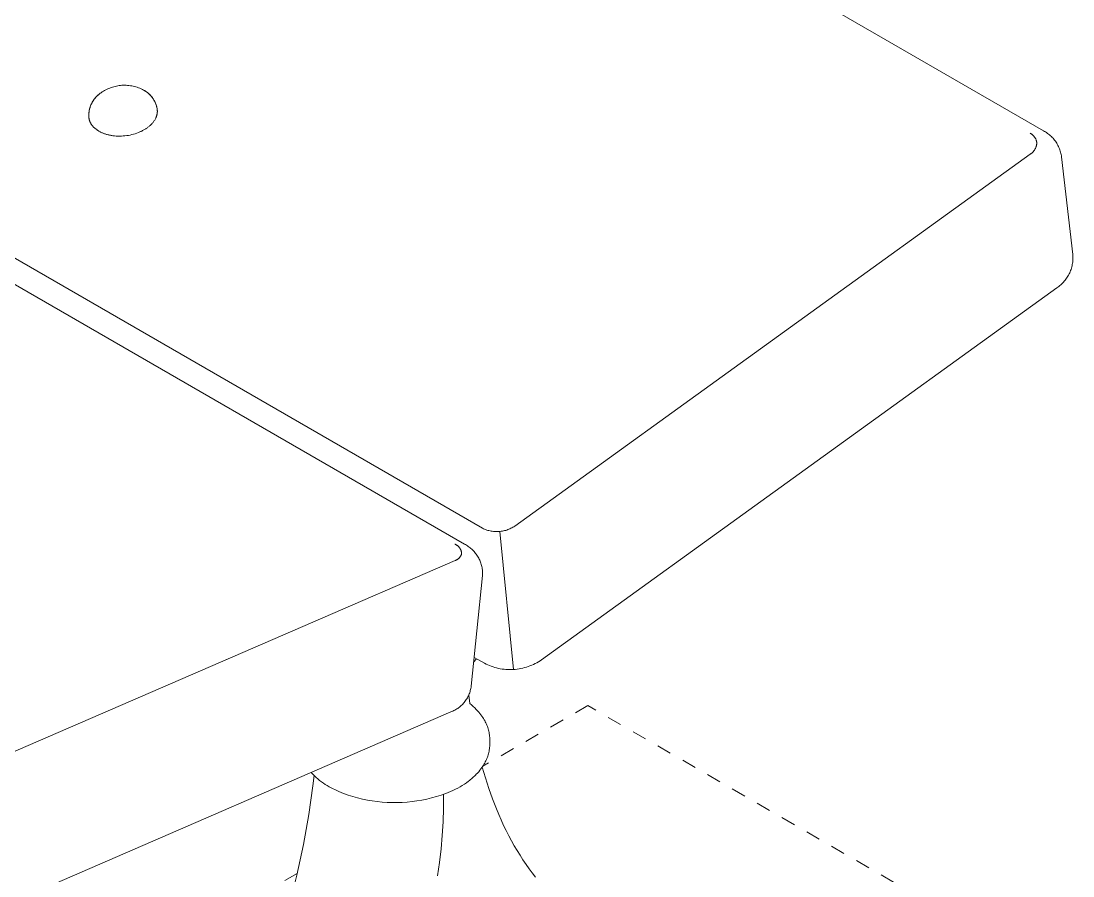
# Model space of a CAD drawing. Header units: inches. Extents: x -9 to 187, y -3 to 135.
# Drawn here: x 176.19 to 183.54, y 42.82 to 48.79 of the extents above; entities that cross this region are included whole.
import ezdxf

# ---------------------------------------------------------------- set-up
doc = ezdxf.new("R2010")
doc.units = ezdxf.units.IN
doc.linetypes.add('HIDDEN', pattern=[1.905, 1.27, -0.635])
doc.layers.add('ZANO_R', color=7, linetype='Continuous', lineweight=0)
doc.layers.add('ZANO_R_przerywana', color=250, linetype='HIDDEN', lineweight=0)

msp = doc.modelspace()

# ---------------------------------------------------------------- linework, layer by layer
at = {"layer": 'ZANO_R'}
for p, q in [((183.33136, 48.02287), (156.32257, 63.6164)), ((152.40621, 60.84104), (179.415, 45.24751)), ((179.2883, 45.13753), (152.27951, 60.73106)), ((176.80311, 48.31733), (176.81216, 48.32106)), ((176.80311, 48.31733), (176.81216, 48.32106)), ((176.81216, 48.32106), (176.82133, 48.32448)), ((176.81216, 48.32106), (176.82133, 48.32448)), ((176.82133, 48.32448), (176.83062, 48.32758)), ((176.82133, 48.32448), (176.83062, 48.32758)), ((176.83062, 48.32758), (176.84001, 48.33035)), ((176.83062, 48.32758), (176.84001, 48.33035)), ((176.84001, 48.33035), (176.84948, 48.33279)), ((176.84001, 48.33035), (176.84948, 48.33279)), ((176.84948, 48.33279), (176.85904, 48.3349)), ((176.84948, 48.33279), (176.85904, 48.3349)), ((176.85904, 48.3349), (176.86867, 48.33668)), ((176.85904, 48.3349), (176.86867, 48.33668)), ((176.86867, 48.33668), (176.87835, 48.33813)), ((176.86867, 48.33668), (176.87835, 48.33813)), ((176.87835, 48.33813), (176.88807, 48.33923)), ((176.87835, 48.33813), (176.88807, 48.33923)), ((176.88807, 48.33923), (176.89783, 48.34)), ((176.88807, 48.33923), (176.89783, 48.34)), ((176.89783, 48.34), (176.90761, 48.34042)), ((176.89783, 48.34), (176.90761, 48.34042)), ((176.90761, 48.34042), (176.9174, 48.34051)), ((176.90761, 48.34042), (176.9174, 48.34051)), ((176.9174, 48.34051), (176.92718, 48.34025)), ((176.9174, 48.34051), (176.92718, 48.34025)), ((176.92718, 48.34025), (176.93695, 48.33966)), ((176.92718, 48.34025), (176.93695, 48.33966)), ((176.93695, 48.33966), (176.9467, 48.33872)), ((176.93695, 48.33966), (176.9467, 48.33872)), ((176.9467, 48.33872), (176.9564, 48.33745)), ((176.9467, 48.33872), (176.9564, 48.33745)), ((176.9564, 48.33745), (176.96606, 48.33584)), ((176.9564, 48.33745), (176.96606, 48.33584)), ((176.96606, 48.33584), (176.97565, 48.33389)), ((176.96606, 48.33584), (176.97565, 48.33389)), ((176.97565, 48.33389), (176.98517, 48.33162)), ((176.97565, 48.33389), (176.98517, 48.33162)), ((176.98517, 48.33162), (176.9946, 48.32901)), ((176.98517, 48.33162), (176.9946, 48.32901)), ((176.9946, 48.32901), (177.00394, 48.32607)), ((176.9946, 48.32901), (177.00394, 48.32607)), ((177.00394, 48.32607), (177.01317, 48.32282)), ((177.00394, 48.32607), (177.01317, 48.32282)), ((177.01317, 48.32282), (177.02229, 48.31924)), ((177.01317, 48.32282), (177.02229, 48.31924)), ((176.70377, 48.24266), (176.70784, 48.24797)), ((176.70438, 48.24355), (176.70841, 48.24876)), ((176.70784, 48.24797), (176.7121, 48.25314)), ((176.70841, 48.24876), (176.71262, 48.25382)), ((176.7121, 48.25314), (176.71653, 48.25815)), ((176.71262, 48.25382), (176.71701, 48.25874)), ((176.71653, 48.25815), (176.72113, 48.26301)), ((176.71701, 48.25874), (176.72156, 48.2635)), ((176.72113, 48.26301), (176.7259, 48.26771)), ((176.72156, 48.2635), (176.72627, 48.26811)), ((176.7259, 48.26771), (176.73083, 48.27224)), ((176.72627, 48.26811), (176.73113, 48.27254)), ((176.73083, 48.27224), (176.73592, 48.27659)), ((176.73113, 48.27254), (176.73615, 48.27681)), ((176.73592, 48.27659), (176.74115, 48.28076)), ((176.73615, 48.27681), (176.74131, 48.28091)), ((176.74115, 48.28076), (176.74653, 48.28475)), ((176.74131, 48.28091), (176.74661, 48.28482)), ((176.74653, 48.28475), (176.75204, 48.28855)), ((176.74661, 48.28482), (176.75204, 48.28855)), ((176.75204, 48.28855), (176.76012, 48.29407)), ((176.75204, 48.28855), (176.76012, 48.29407)), ((176.76012, 48.29407), (176.76838, 48.29932)), ((176.76012, 48.29407), (176.76838, 48.29932)), ((176.76838, 48.29932), (176.77682, 48.30427)), ((176.76838, 48.29932), (176.77682, 48.30427)), ((176.77682, 48.30427), (176.78543, 48.30893)), ((176.77682, 48.30427), (176.78543, 48.30893)), ((176.78543, 48.30893), (176.7942, 48.31328)), ((176.78543, 48.30893), (176.7942, 48.31328)), ((176.7942, 48.31328), (176.80311, 48.31733)), ((176.7942, 48.31328), (176.80311, 48.31733)), ((177.02229, 48.31924), (177.03127, 48.31535)), ((177.02229, 48.31924), (177.03127, 48.31535)), ((177.03127, 48.31535), (177.04011, 48.31115)), ((177.03127, 48.31535), (177.04011, 48.31115)), ((177.04011, 48.31115), (177.0488, 48.30664)), ((177.04011, 48.31115), (177.0488, 48.30664)), ((177.0488, 48.30664), (177.05437, 48.30355)), ((177.0488, 48.30664), (177.05428, 48.30359)), ((177.05428, 48.30359), (177.05965, 48.30035)), ((177.05437, 48.30355), (177.05982, 48.30025)), ((177.05965, 48.30035), (177.06491, 48.29693)), ((177.05982, 48.30025), (177.06517, 48.29678)), ((177.06491, 48.29693), (177.07006, 48.29333)), ((177.06517, 48.29678), (177.07038, 48.29312)), ((177.07006, 48.29333), (177.07507, 48.28956)), ((177.07038, 48.29312), (177.07547, 48.28928)), ((177.07507, 48.28956), (177.07996, 48.28562)), ((177.07547, 48.28928), (177.08042, 48.28526)), ((177.07996, 48.28562), (177.0847, 48.28152)), ((177.08042, 48.28526), (177.08523, 48.28108)), ((177.0847, 48.28152), (177.08931, 48.27726)), ((177.08523, 48.28108), (177.08989, 48.27673)), ((177.08931, 48.27726), (177.09377, 48.27284)), ((177.08989, 48.27673), (177.0944, 48.27223)), ((177.09377, 48.27284), (177.09807, 48.26828)), ((177.0944, 48.27223), (177.09875, 48.26757)), ((177.09807, 48.26828), (177.10222, 48.26357)), ((177.09875, 48.26757), (177.10294, 48.26276)), ((177.10222, 48.26357), (177.1062, 48.25872)), ((177.10294, 48.26276), (177.10695, 48.25781)), ((177.1062, 48.25872), (177.11002, 48.25374)), ((177.10695, 48.25781), (177.11079, 48.25273)), ((177.11002, 48.25374), (177.11367, 48.24863)), ((177.11079, 48.25273), (177.11446, 48.24751)), ((177.11367, 48.24863), (177.11714, 48.2434)), ((177.11446, 48.24751), (177.11794, 48.24217)), ((176.67074, 48.17007), (176.6723, 48.17658)), ((176.67128, 48.17239), (176.67289, 48.17878)), ((176.6723, 48.17658), (176.67409, 48.18303)), ((176.67289, 48.17878), (176.67471, 48.18511)), ((176.67409, 48.18303), (176.6761, 48.18942)), ((176.67471, 48.18511), (176.67675, 48.19137)), ((176.6761, 48.18942), (176.67833, 48.19573)), ((176.67675, 48.19137), (176.679, 48.19756)), ((176.67833, 48.19573), (176.68078, 48.20196)), ((176.679, 48.19756), (176.68147, 48.20367)), ((176.68078, 48.20196), (176.68345, 48.2081)), ((176.68147, 48.20367), (176.68414, 48.20969)), ((176.68345, 48.2081), (176.68632, 48.21414)), ((176.68414, 48.20969), (176.68702, 48.21561)), ((176.68632, 48.21414), (176.68941, 48.22008)), ((176.68702, 48.21561), (176.6901, 48.22143)), ((176.68941, 48.22008), (176.6927, 48.22591)), ((176.6901, 48.22143), (176.69338, 48.22714)), ((176.6927, 48.22591), (176.6962, 48.23162)), ((176.69338, 48.22714), (176.69686, 48.23274)), ((176.6962, 48.23162), (176.69989, 48.2372)), ((176.69686, 48.23274), (176.70053, 48.23821)), ((176.69989, 48.2372), (176.70377, 48.24266)), ((176.70053, 48.23821), (176.70438, 48.24355)), ((177.11714, 48.2434), (177.12043, 48.23806)), ((177.11794, 48.24217), (177.12123, 48.23672)), ((177.12043, 48.23806), (177.12353, 48.23261)), ((177.12123, 48.23672), (177.12433, 48.23115)), ((177.12353, 48.23261), (177.12645, 48.22705)), ((177.12433, 48.23115), (177.12724, 48.22548)), ((177.12645, 48.22705), (177.12918, 48.2214)), ((177.12724, 48.22548), (177.12995, 48.21971)), ((177.12918, 48.2214), (177.13172, 48.21566)), ((177.12995, 48.21971), (177.13246, 48.21385)), ((177.13172, 48.21566), (177.13405, 48.20984)), ((177.13246, 48.21385), (177.13476, 48.20791)), ((177.13405, 48.20984), (177.13619, 48.20394)), ((177.13476, 48.20791), (177.13686, 48.20189)), ((177.13619, 48.20394), (177.13813, 48.19797)), ((177.13686, 48.20189), (177.13875, 48.1958)), ((177.13813, 48.19797), (177.13986, 48.19194)), ((177.13875, 48.1958), (177.14042, 48.18965)), ((177.13986, 48.19194), (177.14139, 48.18585)), ((177.14042, 48.18965), (177.14188, 48.18345)), ((177.14139, 48.18585), (177.1427, 48.17971)), ((177.14188, 48.18345), (177.14312, 48.1772)), ((177.1427, 48.17971), (177.14381, 48.17354)), ((177.14312, 48.1772), (177.14415, 48.1709)), ((176.66621, 48.13024), (176.66639, 48.13693)), ((176.66627, 48.12354), (176.66621, 48.13024)), ((176.66657, 48.11686), (176.66627, 48.12354)), ((176.66632, 48.12666), (176.66635, 48.13324)), ((176.66651, 48.12007), (176.66632, 48.12666)), ((176.66635, 48.13324), (176.66661, 48.13983)), ((176.66639, 48.13693), (176.6668, 48.14361)), ((176.66693, 48.1135), (176.66651, 48.12007)), ((176.66661, 48.13983), (176.66709, 48.1464)), ((176.6668, 48.14361), (176.66744, 48.15027)), ((176.66693, 48.1135), (176.66717, 48.11168)), ((176.66709, 48.1464), (176.6678, 48.15294)), ((176.66717, 48.11168), (176.66744, 48.10987)), ((176.66744, 48.15027), (176.66831, 48.15691)), ((176.66744, 48.10987), (176.66774, 48.10807)), ((176.66774, 48.10807), (176.66807, 48.10627)), ((176.6678, 48.15294), (176.66874, 48.15946)), ((176.66807, 48.10627), (176.66844, 48.10448)), ((176.66831, 48.15691), (176.66941, 48.16351)), ((176.66844, 48.10448), (176.66884, 48.10269)), ((176.66874, 48.15946), (176.6699, 48.16595)), ((176.66884, 48.10269), (176.66927, 48.10091)), ((176.66927, 48.10091), (176.66973, 48.09914)), ((176.66941, 48.16351), (176.67074, 48.17007)), ((176.6699, 48.16595), (176.67128, 48.17239)), ((177.12635, 48.09733), (177.12877, 48.10143)), ((177.12877, 48.10143), (177.13104, 48.10558)), ((177.13104, 48.10558), (177.13316, 48.10978)), ((177.13316, 48.10978), (177.13415, 48.1119)), ((177.13415, 48.1119), (177.13511, 48.11402)), ((177.13511, 48.11402), (177.13602, 48.11616)), ((177.13602, 48.11616), (177.13689, 48.1183)), ((177.13689, 48.1183), (177.13772, 48.12046)), ((177.13772, 48.12046), (177.1385, 48.12262)), ((177.1385, 48.12262), (177.13924, 48.12479)), ((177.13924, 48.12479), (177.13994, 48.12696)), ((177.13994, 48.12696), (177.14059, 48.12914)), ((177.14059, 48.12914), (177.1412, 48.13133)), ((177.1412, 48.13133), (177.14176, 48.13352)), ((177.14176, 48.13352), (177.14227, 48.13572)), ((177.14227, 48.13572), (177.14274, 48.13792)), ((177.14274, 48.13792), (177.14317, 48.14012)), ((177.14317, 48.14012), (177.14354, 48.14233)), ((177.14354, 48.14233), (177.14387, 48.14453)), ((177.14387, 48.14453), (177.14416, 48.14674)), ((177.14439, 48.16873), (177.14415, 48.1709)), ((177.14416, 48.14674), (177.14439, 48.14895)), ((177.14458, 48.16655), (177.14439, 48.16873)), ((177.14439, 48.14895), (177.14458, 48.15116)), ((177.14472, 48.16436), (177.14458, 48.16655)), ((177.14458, 48.15116), (177.14473, 48.15336)), ((177.14482, 48.16217), (177.14472, 48.16436)), ((177.14473, 48.15336), (177.14482, 48.15557)), ((177.14487, 48.15997), (177.14482, 48.16217)), ((177.14482, 48.15557), (177.14487, 48.15777)), ((177.14487, 48.15777), (177.14487, 48.15997)), ((176.66973, 48.09914), (176.67023, 48.09737)), ((176.67023, 48.09737), (176.67075, 48.09562)), ((176.67075, 48.09562), (176.67131, 48.09387)), ((176.67131, 48.09387), (176.6719, 48.09213)), ((176.6719, 48.09213), (176.67317, 48.08868)), ((176.67317, 48.08868), (176.67456, 48.08526)), ((176.67456, 48.08526), (176.67608, 48.08189)), ((176.67608, 48.08189), (176.67771, 48.07856)), ((176.67771, 48.07856), (176.67945, 48.07528)), ((176.67945, 48.07528), (176.68131, 48.07204)), ((176.68131, 48.07204), (176.68328, 48.06886)), ((176.68328, 48.06886), (176.68535, 48.06572)), ((176.68535, 48.06572), (176.68753, 48.06264)), ((176.68753, 48.06264), (176.6898, 48.05962)), ((176.6898, 48.05962), (176.69218, 48.05665)), ((176.69218, 48.05665), (176.69465, 48.05374)), ((176.69465, 48.05374), (176.6972, 48.05089)), ((176.6972, 48.05089), (176.69985, 48.04809)), ((176.69985, 48.04809), (176.70257, 48.04537)), ((176.70257, 48.04537), (176.70538, 48.0427)), ((176.70538, 48.0427), (176.70826, 48.0401)), ((176.70826, 48.0401), (176.71122, 48.03756)), ((176.71122, 48.03756), (176.71424, 48.03509)), ((176.71424, 48.03509), (176.71733, 48.03268)), ((176.71733, 48.03268), (176.72048, 48.03034)), ((176.72048, 48.03034), (176.72369, 48.02807)), ((176.72369, 48.02807), (176.72695, 48.02586)), ((177.04657, 48.02587), (177.05104, 48.02836)), ((177.05104, 48.02836), (177.0554, 48.0309)), ((177.0554, 48.0309), (177.05965, 48.03347)), ((177.05965, 48.03347), (177.06378, 48.03608)), ((177.06378, 48.03608), (177.0678, 48.03872)), ((177.0678, 48.03872), (177.0717, 48.04139)), ((177.0717, 48.04139), (177.07548, 48.04409)), ((177.07548, 48.04409), (177.0795, 48.04708)), ((177.0795, 48.04708), (177.08346, 48.05016)), ((177.08346, 48.05016), (177.08736, 48.05332)), ((177.08736, 48.05332), (177.09117, 48.05657)), ((177.09117, 48.05657), (177.0949, 48.0599)), ((177.0949, 48.0599), (177.09855, 48.06331)), ((177.09855, 48.06331), (177.1021, 48.0668)), ((177.1021, 48.0668), (177.10554, 48.07037)), ((177.10554, 48.07037), (177.10889, 48.07401)), ((177.10889, 48.07401), (177.11211, 48.07773)), ((177.11211, 48.07773), (177.11522, 48.08152)), ((177.11522, 48.08152), (177.11821, 48.08538)), ((177.11821, 48.08538), (177.12106, 48.0893)), ((177.12106, 48.0893), (177.12377, 48.09329)), ((177.12377, 48.09329), (177.12635, 48.09733)), ((176.72695, 48.02586), (176.73026, 48.02372)), ((176.73026, 48.02372), (176.73362, 48.02164)), ((176.73362, 48.02164), (176.73702, 48.01963)), ((176.73702, 48.01963), (176.74083, 48.01749)), ((176.74083, 48.01749), (176.74476, 48.01538)), ((176.74476, 48.01538), (176.74881, 48.01332)), ((176.74881, 48.01332), (176.75297, 48.01131)), ((176.75297, 48.01131), (176.75725, 48.00936)), ((176.75725, 48.00936), (176.76164, 48.00745)), ((176.76164, 48.00745), (176.76614, 48.00561)), ((176.76614, 48.00561), (176.77076, 48.00383)), ((176.77076, 48.00383), (176.77548, 48.00211)), ((176.77548, 48.00211), (176.78031, 48.00046)), ((176.78031, 48.00046), (176.78525, 47.99888)), ((176.78525, 47.99888), (176.79029, 47.99737)), ((176.79029, 47.99737), (176.79542, 47.99594)), ((176.79542, 47.99594), (176.80066, 47.99458)), ((176.80066, 47.99458), (176.80599, 47.99331)), ((176.80599, 47.99331), (176.81141, 47.99212)), ((176.81141, 47.99212), (176.81691, 47.99102)), ((176.81691, 47.99102), (176.8225, 47.99001)), ((176.8225, 47.99001), (176.82816, 47.98909)), ((176.82816, 47.98909), (176.8339, 47.98826)), ((176.8339, 47.98826), (176.8397, 47.98753)), ((176.8397, 47.98753), (176.84557, 47.9869)), ((176.84557, 47.9869), (176.85748, 47.98592)), ((176.85748, 47.98592), (176.86958, 47.98536)), ((176.86958, 47.98536), (176.88182, 47.9852)), ((176.88182, 47.9852), (176.89416, 47.98547)), ((176.89416, 47.98547), (176.90654, 47.98616)), ((176.90654, 47.98616), (176.91893, 47.98726)), ((176.91893, 47.98726), (176.93125, 47.98878)), ((176.93125, 47.98878), (176.94348, 47.9907)), ((176.94348, 47.9907), (176.95556, 47.99301)), ((176.95556, 47.99301), (176.96745, 47.9957)), ((176.96745, 47.9957), (176.97909, 47.99875)), ((176.97909, 47.99875), (176.99046, 48.00215)), ((176.99046, 48.00215), (177.00152, 48.00586)), ((177.00152, 48.00586), (177.01222, 48.00987)), ((177.01222, 48.00987), (177.02255, 48.01415)), ((177.02255, 48.01415), (177.02756, 48.01639)), ((177.02756, 48.01639), (177.03248, 48.01868)), ((177.03248, 48.01868), (177.03728, 48.02103)), ((177.03728, 48.02103), (177.04198, 48.02342)), ((177.04198, 48.02342), (177.04657, 48.02587)), ((183.2372, 48.00581), (183.23986, 48.00443)), ((183.23986, 48.00443), (183.24248, 48.00295)), ((183.24248, 48.00295), (183.24504, 48.00139)), ((183.24504, 48.00139), (183.24755, 47.99973)), ((183.24755, 47.99973), (183.25, 47.99799)), ((183.25, 47.99799), (183.25239, 47.99617)), ((183.25239, 47.99617), (183.25471, 47.99426)), ((183.25471, 47.99426), (183.25697, 47.99228)), ((183.25697, 47.99228), (183.25915, 47.99022)), ((183.25915, 47.99022), (183.26126, 47.98808)), ((183.26126, 47.98808), (183.2633, 47.98587)), ((183.2633, 47.98587), (183.26526, 47.98359)), ((183.26526, 47.98359), (183.26713, 47.98125)), ((183.26713, 47.98125), (183.26893, 47.97884)), ((183.26893, 47.97884), (183.27064, 47.97637)), ((183.27064, 47.97637), (183.27227, 47.97384)), ((183.27227, 47.97384), (183.2738, 47.97126)), ((183.2738, 47.97126), (183.27525, 47.96863)), ((183.27525, 47.96863), (183.2766, 47.96595)), ((183.2766, 47.96595), (183.27786, 47.96322)), ((183.27786, 47.96322), (183.27902, 47.96045)), ((183.27902, 47.96045), (183.28009, 47.95764)), ((183.28009, 47.95764), (183.28106, 47.9548)), ((183.28106, 47.9548), (183.28193, 47.95192)), ((183.33136, 48.02287), (183.33879, 48.01866)), ((183.33879, 48.01866), (183.34606, 48.01419)), ((183.34606, 48.01419), (183.35318, 48.00947)), ((183.35318, 48.00947), (183.36013, 48.00451)), ((183.36013, 48.00451), (183.3669, 47.9993)), ((183.3669, 47.9993), (183.37349, 47.99387)), ((183.37349, 47.99387), (183.37988, 47.9882)), ((183.37988, 47.9882), (183.38607, 47.98232)), ((183.38607, 47.98232), (183.39206, 47.97623)), ((183.39206, 47.97623), (183.39782, 47.96993)), ((183.39782, 47.96993), (183.40337, 47.96343)), ((183.40337, 47.96343), (183.40868, 47.95675)), ((183.40868, 47.95675), (183.41376, 47.94988)), ((183.26037, 47.8778), (183.26247, 47.88026)), ((183.26247, 47.88026), (183.26448, 47.88279)), ((183.26448, 47.88279), (183.26641, 47.88539)), ((183.26641, 47.88539), (183.26824, 47.88805)), ((183.26824, 47.88805), (183.26998, 47.89078)), ((183.26998, 47.89078), (183.27163, 47.89356)), ((183.27163, 47.89356), (183.27318, 47.8964)), ((183.27318, 47.8964), (183.27463, 47.89928)), ((183.27463, 47.89928), (183.27599, 47.90222)), ((183.27599, 47.90222), (183.27724, 47.9052)), ((183.27724, 47.9052), (183.27839, 47.90822)), ((183.27839, 47.90822), (183.27943, 47.91128)), ((183.27943, 47.91128), (183.28037, 47.91438)), ((183.28037, 47.91438), (183.28121, 47.9175)), ((183.28121, 47.9175), (183.28193, 47.92065)), ((183.28193, 47.95192), (183.2827, 47.94902)), ((183.28193, 47.92065), (183.28255, 47.92383)), ((183.28255, 47.92383), (183.28306, 47.92702)), ((183.2827, 47.94902), (183.28337, 47.94609)), ((183.28306, 47.92702), (183.28346, 47.93023)), ((183.28337, 47.94609), (183.28393, 47.94314)), ((183.28346, 47.93023), (183.28375, 47.93345)), ((183.28375, 47.93345), (183.28392, 47.93668)), ((183.28392, 47.93668), (183.28399, 47.93991)), ((183.28399, 47.93991), (183.28395, 47.94314)), ((183.41376, 47.94988), (183.4186, 47.94284)), ((183.4186, 47.94284), (183.42318, 47.93564)), ((183.42318, 47.93564), (183.42752, 47.92828)), ((183.42752, 47.92828), (183.43159, 47.92077)), ((183.43159, 47.92077), (183.4354, 47.91313)), ((183.4354, 47.91313), (183.43894, 47.90536)), ((183.43894, 47.90536), (183.44221, 47.89747)), ((183.44221, 47.89747), (183.4452, 47.88947)), ((183.4452, 47.88947), (183.44791, 47.88137)), ((183.44791, 47.88137), (183.45034, 47.87318)), ((179.64072, 45.26322), (183.23808, 47.85927)), ((183.23808, 47.85927), (183.24083, 47.86098)), ((183.24083, 47.86098), (183.24351, 47.86278)), ((183.24351, 47.86278), (183.24613, 47.86467)), ((183.24613, 47.86467), (183.24869, 47.86665)), ((183.24869, 47.86665), (183.25118, 47.86872)), ((183.25118, 47.86872), (183.25359, 47.87087)), ((183.25359, 47.87087), (183.25593, 47.8731)), ((183.25593, 47.8731), (183.25819, 47.87541)), ((183.25819, 47.87541), (183.26037, 47.8778)), ((183.45034, 47.87318), (183.45248, 47.86492)), ((183.45248, 47.86492), (183.45433, 47.85658)), ((183.45433, 47.85658), (183.45589, 47.84818)), ((183.45589, 47.84818), (183.45715, 47.83974)), ((183.45715, 47.83974), (183.53583, 47.15823)), ((183.53583, 47.15823), (183.53645, 47.14954)), ((183.53645, 47.14954), (183.53678, 47.14083)), ((183.53063, 47.08029), (183.52856, 47.07183)), ((183.5324, 47.08883), (183.53063, 47.08029)), ((183.53388, 47.09741), (183.5324, 47.08883)), ((183.53506, 47.10605), (183.53388, 47.09741)), ((183.53594, 47.11472), (183.53506, 47.10605)), ((183.53652, 47.12341), (183.53594, 47.11472)), ((183.5368, 47.13212), (183.53652, 47.12341)), ((183.53678, 47.14083), (183.5368, 47.13212)), ((183.49725, 47.00027), (183.49243, 46.99301)), ((183.50181, 47.0077), (183.49725, 47.00027)), ((183.50611, 47.01527), (183.50181, 47.0077)), ((183.51015, 47.023), (183.50611, 47.01527)), ((183.51392, 47.03085), (183.51015, 47.023)), ((183.51741, 47.03884), (183.51392, 47.03085)), ((183.52062, 47.04693), (183.51741, 47.03884)), ((183.52356, 47.05514), (183.52062, 47.04693)), ((183.5262, 47.06344), (183.52356, 47.05514)), ((183.52856, 47.07183), (183.5262, 47.06344)), ((183.42455, 46.92615), (179.82719, 44.33011)), ((183.43172, 46.93111), (183.42455, 46.92615)), ((183.43871, 46.93631), (183.43172, 46.93111)), ((183.44552, 46.94175), (183.43871, 46.93631)), ((183.45214, 46.94742), (183.44552, 46.94175)), ((183.45855, 46.95331), (183.45214, 46.94742)), ((183.46476, 46.95943), (183.45855, 46.95331)), ((183.47075, 46.96575), (183.46476, 46.95943)), ((183.47652, 46.97228), (183.47075, 46.96575)), ((183.48207, 46.97901), (183.47652, 46.97228)), ((183.48737, 46.98592), (183.48207, 46.97901)), ((183.49243, 46.99301), (183.48737, 46.98592)), ((179.415, 45.24751), (179.42216, 45.24417)), ((179.42216, 45.24417), (179.42943, 45.24108)), ((179.42943, 45.24108), (179.4368, 45.23825)), ((179.4368, 45.23825), (179.44427, 45.23568)), ((179.5841, 45.23565), (179.59157, 45.23821)), ((179.59157, 45.23821), (179.59894, 45.24104)), ((179.59894, 45.24104), (179.60622, 45.24412)), ((179.60622, 45.24412), (179.61337, 45.24746)), ((179.61337, 45.24746), (179.62041, 45.25104)), ((179.62041, 45.25104), (179.62732, 45.25486)), ((179.62732, 45.25486), (179.63409, 45.25893)), ((179.63409, 45.25893), (179.64072, 45.26322)), ((179.44427, 45.23568), (179.45182, 45.23337)), ((179.45182, 45.23337), (179.45945, 45.23133)), ((179.45945, 45.23133), (179.46714, 45.22955)), ((179.46714, 45.22955), (179.47489, 45.22804)), ((179.47489, 45.22804), (179.48269, 45.2268)), ((179.48269, 45.2268), (179.49053, 45.22584)), ((179.49053, 45.22584), (179.4984, 45.22515)), ((179.4984, 45.22515), (179.50628, 45.22474)), ((179.50628, 45.22474), (179.51418, 45.2246)), ((179.51418, 45.2246), (179.52208, 45.22473)), ((179.52208, 45.22473), (179.52996, 45.22514)), ((179.52996, 45.22514), (179.53783, 45.22583)), ((179.63067, 44.26191), (179.53525, 45.22562)), ((179.53783, 45.22583), (179.54567, 45.22679)), ((179.54567, 45.22679), (179.55347, 45.22802)), ((179.55347, 45.22802), (179.56122, 45.22953)), ((179.56122, 45.22953), (179.56892, 45.2313)), ((179.56892, 45.2313), (179.57655, 45.23334)), ((179.57655, 45.23334), (179.5841, 45.23565)), ((179.22224, 45.1367), (179.2246, 45.1357)), ((179.2246, 45.1357), (179.22693, 45.13462)), ((179.22693, 45.13462), (179.22922, 45.13346)), ((179.22922, 45.13346), (179.23148, 45.13222)), ((179.23148, 45.13222), (179.23368, 45.13091)), ((179.23368, 45.13091), (179.23584, 45.12952)), ((179.23584, 45.12952), (179.23795, 45.12806)), ((179.23795, 45.12806), (179.24002, 45.12653)), ((179.24002, 45.12653), (179.24202, 45.12492)), ((179.24202, 45.12492), (179.24397, 45.12326)), ((179.24397, 45.12326), (179.24587, 45.12152)), ((179.24587, 45.12152), (179.2477, 45.11972)), ((179.2477, 45.11972), (179.24947, 45.11786)), ((179.24947, 45.11786), (179.25118, 45.11594)), ((179.25118, 45.11594), (179.25282, 45.11397)), ((179.25282, 45.11397), (179.25439, 45.11193)), ((179.25439, 45.11193), (179.25589, 45.10985)), ((179.25589, 45.10985), (179.25732, 45.10772)), ((179.25732, 45.10772), (179.25867, 45.10554)), ((179.25867, 45.10554), (179.25995, 45.10331)), ((179.25995, 45.10331), (179.26116, 45.10104)), ((179.26116, 45.10104), (179.26228, 45.09873)), ((179.26228, 45.09873), (179.26333, 45.09639)), ((179.26333, 45.09639), (179.26429, 45.09401)), ((179.26429, 45.09401), (179.26517, 45.0916)), ((179.26517, 45.0916), (179.26597, 45.08916)), ((179.2883, 45.13753), (179.2953, 45.13387)), ((179.2953, 45.13387), (179.30217, 45.12996)), ((179.30217, 45.12996), (179.3089, 45.12583)), ((179.3089, 45.12583), (179.31548, 45.12146)), ((179.31548, 45.12146), (179.32191, 45.11687)), ((179.32191, 45.11687), (179.32818, 45.11207)), ((179.32818, 45.11207), (179.33428, 45.10705)), ((179.33428, 45.10705), (179.3402, 45.10182)), ((179.3402, 45.10182), (179.34594, 45.09639)), ((179.34594, 45.09639), (179.3515, 45.09077)), ((179.3515, 45.09077), (179.35685, 45.08496)), ((175.62576, 43.46477), (179.22312, 45.0226)), ((179.22312, 45.0226), (179.22536, 45.02332)), ((179.22536, 45.02332), (179.22756, 45.02411)), ((179.22756, 45.02411), (179.22974, 45.02498)), ((179.22974, 45.02498), (179.23188, 45.02593)), ((179.23188, 45.02593), (179.23399, 45.02695)), ((179.23399, 45.02695), (179.23607, 45.02804)), ((179.23607, 45.02804), (179.2381, 45.02921)), ((179.2381, 45.02921), (179.2401, 45.03044)), ((179.2401, 45.03044), (179.24204, 45.03175)), ((179.24204, 45.03175), (179.24395, 45.03312)), ((179.24395, 45.03312), (179.2458, 45.03455)), ((179.2458, 45.03455), (179.2476, 45.03605)), ((179.2476, 45.03605), (179.24935, 45.03761)), ((179.24935, 45.03761), (179.25105, 45.03923)), ((179.25105, 45.03923), (179.25269, 45.04091)), ((179.25269, 45.04091), (179.25426, 45.04264)), ((179.25426, 45.04264), (179.25578, 45.04443)), ((179.25578, 45.04443), (179.25723, 45.04627)), ((179.25723, 45.04627), (179.25862, 45.04816)), ((179.25862, 45.04816), (179.25994, 45.0501)), ((179.25994, 45.0501), (179.2612, 45.05208)), ((179.2612, 45.05208), (179.26238, 45.0541)), ((179.26238, 45.0541), (179.2635, 45.05616)), ((179.2635, 45.05616), (179.26454, 45.05827)), ((179.26454, 45.05827), (179.26551, 45.0604)), ((179.26551, 45.0604), (179.2664, 45.06257)), ((179.26597, 45.08916), (179.26669, 45.08669)), ((179.2664, 45.06257), (179.26722, 45.06477)), ((179.26669, 45.08669), (179.26732, 45.0842)), ((179.26722, 45.06477), (179.26796, 45.06699)), ((179.26732, 45.0842), (179.26787, 45.08169)), ((179.26787, 45.08169), (179.26833, 45.07916)), ((179.26796, 45.06699), (179.26862, 45.06924)), ((179.26833, 45.07916), (179.2687, 45.07662)), ((179.26862, 45.06924), (179.2692, 45.07151)), ((179.2687, 45.07662), (179.26899, 45.07407)), ((179.26899, 45.07407), (179.26919, 45.07151)), ((179.35685, 45.08496), (179.362, 45.07897)), ((179.362, 45.07897), (179.36694, 45.07281)), ((179.36694, 45.07281), (179.37167, 45.06648)), ((179.37167, 45.06648), (179.37618, 45.05999)), ((179.37618, 45.05999), (179.38046, 45.05335)), ((179.38046, 45.05335), (179.38451, 45.04657)), ((179.38451, 45.04657), (179.38832, 45.03965)), ((179.38832, 45.03965), (179.3919, 45.03261)), ((179.3919, 45.03261), (179.39523, 45.02544)), ((179.39523, 45.02544), (179.39831, 45.01817)), ((179.39831, 45.01817), (179.40114, 45.01079)), ((179.40114, 45.01079), (179.40372, 45.00333)), ((179.40372, 45.00333), (179.40604, 44.99577)), ((179.40604, 44.99577), (179.40809, 44.98815)), ((179.40809, 44.98815), (179.40989, 44.98045)), ((179.40989, 44.98045), (179.41141, 44.9727)), ((179.41141, 44.9727), (179.41267, 44.9649)), ((179.41267, 44.9649), (179.41367, 44.95707)), ((179.41367, 44.95707), (179.41439, 44.9492)), ((179.41439, 44.9492), (179.41484, 44.94131)), ((179.41456, 44.91762), (179.33589, 44.14527)), ((179.41492, 44.92551), (179.41456, 44.91762)), ((179.41484, 44.94131), (179.41502, 44.93341)), ((179.41502, 44.93341), (179.41492, 44.92551)), ((179.35977, 44.32028), (179.35288, 44.31211)), ((179.42762, 44.30556), (179.3564, 44.34667)), ((179.36642, 44.32864), (179.35977, 44.32028)), ((179.37283, 44.33719), (179.36642, 44.32864)), ((179.43936, 44.29963), (179.42762, 44.30556)), ((179.4513, 44.29411), (179.43936, 44.29963)), ((179.46342, 44.289), (179.4513, 44.29411)), ((179.4757, 44.2843), (179.46342, 44.289)), ((179.48814, 44.28003), (179.4757, 44.2843)), ((179.7337, 44.28253), (179.7212, 44.27842)), ((179.74605, 44.28705), (179.7337, 44.28253)), ((179.75824, 44.292), (179.74605, 44.28705)), ((179.77025, 44.29736), (179.75824, 44.292)), ((179.78207, 44.30312), (179.77025, 44.29736)), ((179.79369, 44.30929), (179.78207, 44.30312)), ((179.80509, 44.31585), (179.79369, 44.30929)), ((179.81627, 44.32279), (179.80509, 44.31585)), ((179.82719, 44.33011), (179.81627, 44.32279)), ((179.50072, 44.27618), (179.48814, 44.28003)), ((179.51342, 44.27276), (179.50072, 44.27618)), ((179.52623, 44.26978), (179.51342, 44.27276)), ((179.53914, 44.26724), (179.52623, 44.26978)), ((179.55212, 44.26514), (179.53914, 44.26724)), ((179.56517, 44.26348), (179.55212, 44.26514)), ((179.57827, 44.26227), (179.56517, 44.26348)), ((179.5914, 44.26151), (179.57827, 44.26227)), ((179.60455, 44.26119), (179.5914, 44.26151)), ((179.6177, 44.26133), (179.60455, 44.26119)), ((179.63084, 44.26191), (179.6177, 44.26133)), ((179.64395, 44.26294), (179.63084, 44.26191)), ((179.65702, 44.26442), (179.64395, 44.26294)), ((179.67004, 44.26634), (179.65702, 44.26442)), ((179.68298, 44.2687), (179.67004, 44.26634)), ((179.69583, 44.27151), (179.68298, 44.2687)), ((179.70857, 44.27475), (179.69583, 44.27151)), ((179.7212, 44.27842), (179.70857, 44.27475)), ((179.33476, 44.13759), (179.33336, 44.12996)), ((179.33589, 44.14527), (179.33476, 44.13759)), ((179.30921, 44.06472), (179.3053, 44.05801)), ((179.31289, 44.07155), (179.30921, 44.06472)), ((179.31633, 44.07851), (179.31289, 44.07155)), ((179.31952, 44.08558), (179.31633, 44.07851)), ((179.32247, 44.09276), (179.31952, 44.08558)), ((179.31957, 44.08391), (179.32665, 44.0243)), ((179.32516, 44.10004), (179.32247, 44.09276)), ((179.3276, 44.10741), (179.32516, 44.10004)), ((179.32978, 44.11486), (179.3276, 44.10741)), ((179.3317, 44.12238), (179.32978, 44.11486)), ((179.33336, 44.12996), (179.3317, 44.12238)), ((179.24198, 43.99063), (179.23553, 43.98631)), ((179.24827, 43.99518), (179.24198, 43.99063)), ((179.2544, 43.99993), (179.24827, 43.99518)), ((179.26036, 44.0049), (179.2544, 43.99993)), ((179.26615, 44.01008), (179.26036, 44.0049)), ((179.27175, 44.01545), (179.26615, 44.01008)), ((179.27717, 44.02101), (179.27175, 44.01545)), ((179.28238, 44.02676), (179.27717, 44.02101)), ((179.28739, 44.03268), (179.28238, 44.02676)), ((179.2922, 44.03878), (179.28739, 44.03268)), ((179.29679, 44.04504), (179.2922, 44.03878)), ((179.30116, 44.05145), (179.29679, 44.04504)), ((179.3053, 44.05801), (179.30116, 44.05145)), ((179.32665, 44.0243), (179.33837, 44.01473)), ((179.33837, 44.01473), (179.34978, 44.00477)), ((179.34978, 44.00477), (179.36086, 43.99444)), ((179.36086, 43.99444), (179.37159, 43.98376)), ((179.19406, 43.96531), (175.5967, 42.40748)), ((179.20126, 43.9682), (179.19406, 43.96531)), ((179.20836, 43.97134), (179.20126, 43.9682)), ((179.21534, 43.97473), (179.20836, 43.97134)), ((179.22221, 43.97836), (179.21534, 43.97473)), ((179.22894, 43.98222), (179.22221, 43.97836)), ((179.23553, 43.98631), (179.22894, 43.98222)), ((179.37159, 43.98376), (179.38022, 43.97456)), ((179.38022, 43.97456), (179.38849, 43.96519)), ((179.38849, 43.96519), (179.39639, 43.95565)), ((179.39639, 43.95565), (179.40392, 43.94593)), ((179.40392, 43.94593), (179.41105, 43.93606)), ((179.41105, 43.93606), (179.41779, 43.92602)), ((179.41779, 43.92602), (179.42101, 43.92094)), ((179.42101, 43.92094), (179.42413, 43.91583)), ((179.42413, 43.91583), (179.42714, 43.91068)), ((179.42714, 43.91068), (179.43005, 43.90549)), ((179.43005, 43.90549), (179.43428, 43.89751)), ((179.43428, 43.89751), (179.43826, 43.88944)), ((179.43826, 43.88944), (179.44199, 43.88131)), ((179.44199, 43.88131), (179.44546, 43.87309)), ((179.44546, 43.87309), (179.44867, 43.86481)), ((179.44867, 43.86481), (179.45162, 43.85647)), ((179.45162, 43.85647), (179.4543, 43.84806)), ((179.4543, 43.84806), (179.45671, 43.83959)), ((179.45671, 43.83959), (179.45886, 43.83108)), ((179.45886, 43.83108), (179.46072, 43.82248)), ((179.46072, 43.82248), (179.46231, 43.81382)), ((179.46231, 43.81382), (179.46361, 43.80511)), ((179.46361, 43.80511), (179.46463, 43.79636)), ((179.46463, 43.79636), (179.46536, 43.78759)), ((179.46536, 43.78759), (179.4658, 43.77881)), ((179.4658, 43.77881), (179.46595, 43.77003)), ((179.46595, 43.74387), (179.46595, 43.77003)), ((179.46231, 43.70008), (179.46072, 43.69142)), ((179.46361, 43.70879), (179.46231, 43.70008)), ((179.46463, 43.71754), (179.46361, 43.70879)), ((179.46536, 43.72631), (179.46463, 43.71754)), ((179.4658, 43.73509), (179.46536, 43.72631)), ((179.46595, 43.74387), (179.4658, 43.73509)), ((179.43826, 43.62446), (179.43428, 43.61639)), ((179.44199, 43.6326), (179.43826, 43.62446)), ((179.44546, 43.64081), (179.44199, 43.6326)), ((179.44867, 43.64909), (179.44546, 43.64081)), ((179.45162, 43.65743), (179.44867, 43.64909)), ((179.4543, 43.66584), (179.45162, 43.65743)), ((179.45671, 43.67431), (179.4543, 43.66584)), ((179.45886, 43.68283), (179.45671, 43.67431)), ((179.46072, 43.69142), (179.45886, 43.68283)), ((179.38849, 43.54871), (179.38022, 43.53934)), ((179.39639, 43.55825), (179.38849, 43.54871)), ((179.40392, 43.56797), (179.39639, 43.55825)), ((179.41105, 43.57785), (179.40392, 43.56797)), ((179.41779, 43.58788), (179.41105, 43.57785)), ((179.41337, 43.58121), (179.43536, 43.50485)), ((179.42101, 43.59296), (179.41779, 43.58788)), ((179.42413, 43.59807), (179.42101, 43.59296)), ((179.42714, 43.60322), (179.42413, 43.59807)), ((179.43005, 43.60841), (179.42714, 43.60322)), ((179.43428, 43.61639), (179.43005, 43.60841)), ((178.23017, 43.53138), (178.21913, 43.54312)), ((178.24158, 43.51999), (178.23017, 43.53138)), ((178.23059, 43.45029), (178.23927, 43.52199)), ((178.25334, 43.50898), (178.24158, 43.51999)), ((178.26546, 43.49835), (178.25334, 43.50898)), ((178.27791, 43.48812), (178.26546, 43.49835)), ((178.29068, 43.47829), (178.27791, 43.48812)), ((178.30376, 43.46888), (178.29068, 43.47829)), ((179.31726, 43.48233), (179.30292, 43.47187)), ((179.32461, 43.48799), (179.31726, 43.48233)), ((179.33181, 43.49375), (179.32461, 43.48799)), ((179.33885, 43.49959), (179.33181, 43.49375)), ((179.34572, 43.50552), (179.33885, 43.49959)), ((179.35244, 43.51155), (179.34572, 43.50552)), ((179.35899, 43.51766), (179.35244, 43.51155)), ((179.36538, 43.52386), (179.35899, 43.51766)), ((179.37159, 43.53015), (179.36538, 43.52386)), ((179.38022, 43.53934), (179.37159, 43.53015)), ((179.43536, 43.50485), (179.45906, 43.43073)), ((178.2015, 43.24904), (178.23059, 43.45029)), ((178.31714, 43.45989), (178.30376, 43.46888)), ((178.3308, 43.45133), (178.31714, 43.45989)), ((178.34472, 43.44322), (178.3308, 43.45133)), ((178.41107, 43.40969), (178.34472, 43.44322)), ((178.44351, 43.39708), (178.41107, 43.40969)), ((179.19168, 43.40969), (179.15924, 43.39708)), ((179.2086, 43.4174), (179.19168, 43.40969)), ((179.22531, 43.42556), (179.2086, 43.4174)), ((179.24178, 43.43417), (179.22531, 43.42556)), ((179.25803, 43.44322), (179.24178, 43.43417)), ((179.27328, 43.4523), (179.25803, 43.44322)), ((179.28825, 43.46186), (179.27328, 43.4523)), ((179.30292, 43.47187), (179.28825, 43.46186)), ((179.45906, 43.43073), (179.48443, 43.35886)), ((178.47635, 43.38557), (178.44351, 43.39708)), ((178.50957, 43.37518), (178.47635, 43.38557)), ((178.54311, 43.36591), (178.50957, 43.37518)), ((178.57695, 43.35777), (178.54311, 43.36591)), ((178.61104, 43.35078), (178.57695, 43.35777)), ((178.64535, 43.34495), (178.61104, 43.35078)), ((178.67984, 43.34027), (178.64535, 43.34495)), ((178.71447, 43.33675), (178.67984, 43.34027)), ((178.74919, 43.33441), (178.71447, 43.33675)), ((178.78397, 43.33324), (178.74919, 43.33441)), ((178.81878, 43.33324), (178.78397, 43.33324)), ((178.85356, 43.33441), (178.81878, 43.33324)), ((178.88828, 43.33675), (178.85356, 43.33441)), ((178.92291, 43.34027), (178.88828, 43.33675)), ((178.95739, 43.34495), (178.92291, 43.34027)), ((178.9917, 43.35078), (178.95739, 43.34495)), ((179.0258, 43.35777), (178.9917, 43.35078)), ((179.05964, 43.36591), (179.0258, 43.35777)), ((179.09318, 43.37518), (179.05964, 43.36591)), ((179.1264, 43.38557), (179.09318, 43.37518)), ((179.15924, 43.39708), (179.1264, 43.38557)), ((179.14183, 43.38975), (179.14225, 43.29453)), ((179.48443, 43.35886), (179.51143, 43.28928)), ((179.14225, 43.29453), (179.13975, 43.19935)), ((179.51143, 43.28928), (179.52782, 43.24999)), ((178.16437, 43.04105), (178.2015, 43.24904)), ((179.13975, 43.19935), (179.13434, 43.10428)), ((179.52782, 43.24999), (179.54472, 43.2115)), ((179.54472, 43.2115), (179.56213, 43.17382)), ((179.56213, 43.17382), (179.58004, 43.13694)), ((179.58004, 43.13694), (179.59845, 43.10087)), ((178.1189, 42.82684), (178.16437, 43.04105)), ((179.13434, 43.10428), (179.12603, 43.00943)), ((179.59845, 43.10087), (179.61733, 43.0656)), ((179.61733, 43.0656), (179.63669, 43.03114)), ((179.12603, 43.00943), (179.11482, 42.91487)), ((179.63669, 43.03114), (179.65651, 42.99749)), ((179.65651, 42.99749), (179.67672, 42.96476)), ((179.67672, 42.96476), (179.69736, 42.93284)), ((179.11482, 42.91487), (179.10072, 42.8207)), ((179.69736, 42.93284), (179.71844, 42.90173)), ((179.71844, 42.90173), (179.73994, 42.87142)), ((178.06484, 42.60704), (178.1189, 42.82684)), ((179.73994, 42.87142), (179.76186, 42.84191)), ((179.76186, 42.84191), (179.78418, 42.81321))]:
    msp.add_line(p, q, dxfattribs=at)
at = {"layer": 'ZANO_R_przerywana', "ltscale": 0.05}
for p, q in [((180.15039, 44.0101), (179.41702, 43.58669)), ((182.45775, 42.67794), (180.15039, 44.0101)), ((178.12162, 42.83879), (171.64387, 39.09886))]:
    msp.add_line(p, q, dxfattribs=at)

doc.saveas('drawing.dxf')
